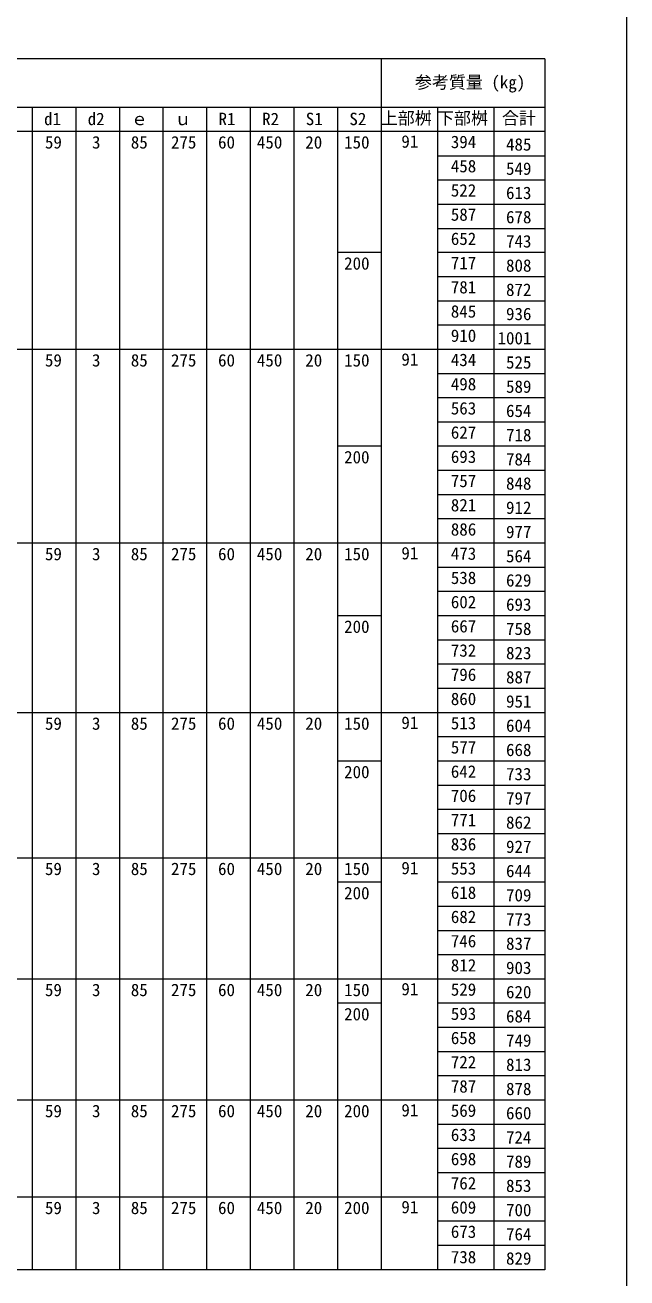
# Model space of a CAD drawing. Units: millimetres, scale not verified. Extents: x 289 to 42849, y -1182 to 27464.
# Drawn here: x 13636 to 15929, y 2422 to 7199 of the extents above; entities that cross this region are included whole.
import ezdxf
from ezdxf.enums import TextEntityAlignment as Align

# ---------------------------------------------------------------- set-up
doc = ezdxf.new("R2010")
doc.units = ezdxf.units.MM
doc.header["$LTSCALE"] = 40
doc.layers.add('0_2', color=7, linetype='Continuous', lineweight=20)
doc.layers.add('枠', color=5, linetype='Continuous', lineweight=5)
doc.styles.add('ＭＳ ゴシック', font='')
doc.styles.get('ＭＳ ゴシック').set_extended_font_data('MS Gothic')

msp = doc.modelspace()

# ---------------------------------------------------------------- linework, layer by layer
at = {"layer": '0_2'}
for p, q in [((15615.94, 7070.17), (10864.55, 7070.17)), ((14992.42, 7070.17), (14992.42, 2453.17)), ((15615.94, 7070.17), (15615.94, 2453.17)), ((10864.55, 6885.49), (15615.94, 6885.49)), ((13662.73, 6885.49), (13662.73, 2453.17)), ((13828.94, 6885.49), (13828.94, 2453.17)), ((13995.15, 6885.49), (13995.15, 2453.17)), ((14161.36, 6885.49), (14161.36, 2453.17)), ((14327.57, 6885.49), (14327.57, 2453.17)), ((14493.79, 6885.49), (14493.79, 2453.17)), ((14660, 6885.49), (14660, 2453.17)), ((14826.21, 6885.49), (14826.21, 2453.17)), ((15206.9, 6885.49), (15206.9, 2453.17)), ((15422.03, 6885.49), (15422.03, 2453.17)), ((15615.94, 6793.15), (10864.55, 6793.15)), ((15206.9, 6700.81), (15615.94, 6700.81)), ((15206.9, 6608.47), (15615.94, 6608.47)), ((15206.9, 6516.13), (15615.94, 6516.13)), ((15206.9, 6423.79), (15615.94, 6423.79)), ((14992.42, 6331.45), (14826.21, 6331.45)), ((15615.94, 6331.45), (15206.9, 6331.45)), ((15615.94, 6239.11), (15206.9, 6239.11)), ((15615.94, 6146.77), (15206.9, 6146.77)), ((15615.94, 6054.43), (15206.9, 6054.43)), ((15615.94, 5962.09), (11638.89, 5962.09)), ((15615.94, 5869.75), (15206.9, 5869.75)), ((15615.94, 5777.41), (15206.9, 5777.41)), ((15615.94, 5685.07), (15206.9, 5685.07)), ((14992.42, 5592.73), (14826.21, 5592.73)), ((15615.94, 5592.73), (15206.9, 5592.73)), ((15615.94, 5500.39), (15206.9, 5500.39)), ((15615.94, 5408.05), (15206.9, 5408.05)), ((15615.94, 5315.71), (15206.9, 5315.71)), ((15615.94, 5223.37), (11638.89, 5223.37)), ((15615.94, 5131.03), (15206.9, 5131.03)), ((15615.94, 5038.69), (15206.9, 5038.69)), ((14992.42, 4946.35), (14826.21, 4946.35)), ((15615.94, 4946.35), (15206.9, 4946.35)), ((15615.94, 4854.01), (15206.9, 4854.01)), ((15615.94, 4761.67), (15206.9, 4761.67)), ((15615.94, 4669.33), (15206.9, 4669.33)), ((15615.94, 4576.99), (11638.89, 4576.99)), ((15615.94, 4484.65), (15206.9, 4484.65)), ((14992.42, 4392.31), (14826.21, 4392.31)), ((15615.94, 4392.31), (15206.9, 4392.31)), ((15615.94, 4299.97), (15206.9, 4299.97)), ((15615.94, 4207.63), (15206.9, 4207.63)), ((15615.94, 4115.29), (15206.9, 4115.29)), ((15615.94, 4022.95), (11638.89, 4022.95)), ((14992.42, 3930.61), (14826.21, 3930.61)), ((15615.94, 3930.61), (15206.9, 3930.61)), ((15615.94, 3838.27), (15206.9, 3838.27)), ((15615.94, 3745.93), (15206.9, 3745.93)), ((15615.94, 3653.59), (15206.9, 3653.59)), ((15615.94, 3561.25), (11638.89, 3561.25)), ((14992.42, 3468.91), (14826.21, 3468.91)), ((15615.94, 3468.91), (15206.9, 3468.91)), ((15615.94, 3376.57), (15206.9, 3376.57)), ((15615.94, 3284.23), (15206.9, 3284.23)), ((15615.94, 3191.89), (15206.9, 3191.89)), ((15615.94, 3099.55), (11638.89, 3099.55)), ((15615.94, 3007.21), (15206.9, 3007.21)), ((15615.94, 2914.87), (15206.9, 2914.87)), ((15615.94, 2822.53), (15206.9, 2822.53)), ((15615.94, 2730.19), (11638.89, 2730.19)), ((15615.94, 2637.85), (15206.9, 2637.85)), ((15615.94, 2545.51), (15206.9, 2545.51)), ((15615.94, 2453.17), (10864.55, 2453.17))]:
    msp.add_line(p, q, dxfattribs=at)
at = {"layer": '枠', "lineweight": 20}
msp.add_line((15929.35, 1054.55), (15929.35, 7947.41), dxfattribs=at)

# ---------------------------------------------------------------- texts
at = {"layer": '0_2', "style": 'ＭＳ ゴシック'}
for s, p in [('参考質量 (kg)', (15121.5, 6942.97)), ('d1', (13708.24, 6803.11)), ('d2', (13874.45, 6803.11)), ('ｅ', (14039.11, 6803.11)), ('ｕ', (14205.33, 6803.11)), ('R1', (14373.08, 6803.11)), ('R2', (14539.3, 6803.11)), ('S1', (14705.51, 6803.11)), ('S2', (14871.72, 6803.11)), ('上部桝', (14991.21, 6806.14)), ('下部桝', (15205.69, 6806.14)), ('合計', (15452.88, 6806.14)), ('59', (13711.66, 6713.92)), ('3', (13890.81, 6713.92)), ('85', (14038.82, 6713.92)), ('275', (14191.92, 6713.92)), ('60', (14371.25, 6713.92)), ('450', (14519.27, 6713.92)), ('20', (14703.67, 6713.92)), ('150', (14851.69, 6713.92)), (' 91', (15037.52, 6717.12)), ('394', (15258.24, 6715.58)), ('458', (15258.24, 6623.24)), ('522', (15258.24, 6530.9)), ('587', (15258.24, 6438.56)), ('652', (15258.24, 6346.22)), ('200', (14851.69, 6252.22)), ('717', (15258.24, 6253.88)), ('781', (15258.24, 6161.54)), ('845', (15258.24, 6069.2)), ('910', (15258.24, 5976.86)), ('59', (13711.66, 5882.86)), ('3', (13890.81, 5882.86)), ('85', (14038.82, 5882.86)), ('275', (14191.92, 5882.86)), ('60', (14371.25, 5882.86)), ('450', (14519.27, 5882.86)), ('20', (14703.67, 5882.86)), ('150', (14851.69, 5882.86)), (' 91', (15037.52, 5886.06)), ('434', (15258.24, 5884.52)), ('498', (15258.24, 5792.18)), ('563', (15258.24, 5699.84)), ('627', (15258.24, 5607.51)), ('200', (14851.69, 5513.5)), ('693', (15258.24, 5515.16)), ('757', (15258.24, 5422.82)), ('821', (15258.24, 5330.49)), ('886', (15258.24, 5238.14)), (' 91', (15037.52, 5147.34)), ('59', (13711.66, 5144.14)), ('3', (13890.81, 5144.14)), ('85', (14038.82, 5144.14)), ('275', (14191.92, 5144.14)), ('60', (14371.25, 5144.14)), ('450', (14519.27, 5144.14)), ('20', (14703.67, 5144.14)), ('150', (14851.69, 5144.14)), ('473', (15258.24, 5145.8)), ('538', (15258.24, 5053.46)), ('602', (15258.24, 4961.12)), ('200', (14851.69, 4867.12)), ('667', (15258.24, 4868.78)), ('732', (15258.24, 4776.44)), ('796', (15258.24, 4684.11)), ('860', (15258.24, 4591.76)), ('59', (13711.66, 4497.76)), ('3', (13890.81, 4497.76)), ('85', (14038.82, 4497.76)), ('275', (14191.92, 4497.76)), ('60', (14371.25, 4497.76)), ('450', (14519.27, 4497.76)), ('20', (14703.67, 4497.76)), ('150', (14851.69, 4497.76)), (' 91', (15037.52, 4500.96)), ('513', (15258.24, 4499.42)), ('577', (15258.24, 4407.08)), ('200', (14851.69, 4313.08)), ('642', (15258.24, 4314.74)), ('706', (15258.24, 4222.4)), ('771', (15258.24, 4130.07)), ('836', (15258.24, 4037.72)), ('59', (13711.66, 3943.72)), ('3', (13890.81, 3943.72)), ('85', (14038.82, 3943.72)), ('275', (14191.92, 3943.72)), ('60', (14371.25, 3943.72)), ('450', (14519.27, 3943.72)), ('20', (14703.67, 3943.72)), ('150', (14851.69, 3943.72)), (' 91', (15037.52, 3946.92)), ('553', (15258.24, 3945.38)), ('200', (14851.69, 3851.38)), ('618', (15258.24, 3853.04)), ('682', (15258.24, 3760.7)), ('746', (15258.24, 3668.36)), ('812', (15258.24, 3576.03)), ('59', (13711.66, 3482.02)), ('3', (13890.81, 3482.02)), ('85', (14038.82, 3482.02)), ('275', (14191.92, 3482.02)), ('60', (14371.25, 3482.02)), ('450', (14519.27, 3482.02)), ('20', (14703.67, 3482.02)), ('150', (14851.69, 3482.02)), (' 91', (15037.52, 3485.22)), ('529', (15258.24, 3483.68)), ('200', (14851.69, 3389.68)), ('593', (15258.24, 3391.34)), ('658', (15258.24, 3299)), ('722', (15258.24, 3206.66)), ('787', (15258.24, 3114.32)), ('59', (13711.66, 3020.32)), ('3', (13890.81, 3020.32)), ('85', (14038.82, 3020.32)), ('275', (14191.92, 3020.32)), ('60', (14371.25, 3020.32)), ('450', (14519.27, 3020.32)), ('20', (14703.67, 3020.32)), ('200', (14851.69, 3020.32)), (' 91', (15037.52, 3023.52)), ('569', (15258.24, 3021.98)), ('633', (15258.24, 2929.64)), ('698', (15258.24, 2837.3)), ('762', (15258.24, 2744.96)), ('59', (13711.66, 2650.96)), ('3', (13890.81, 2650.96)), ('85', (14038.82, 2650.96)), ('275', (14191.92, 2650.96)), ('60', (14371.25, 2650.96)), ('450', (14519.27, 2650.96)), ('20', (14703.67, 2650.96)), ('200', (14851.69, 2650.96)), (' 91', (15037.52, 2654.16)), ('609', (15258.24, 2652.62)), ('673', (15258.24, 2560.28)), ('738', (15258.24, 2463.43))]:
    msp.add_text(s, height=47.47, dxfattribs=at).set_placement(p, align=Align.BOTTOM_LEFT)
for s, p in [('485', (15565.49, 6743.93)), ('549', (15565.49, 6651.59)), ('613', (15565.49, 6559.25)), ('678', (15565.49, 6466.91)), ('743', (15565.49, 6374.57)), ('808', (15565.49, 6282.23)), ('872', (15565.49, 6189.89)), ('936', (15565.49, 6097.55)), ('1001', (15565.49, 6005.21)), ('525', (15565.49, 5912.87)), ('589', (15565.49, 5820.53)), ('654', (15565.49, 5728.19)), ('718', (15565.49, 5635.85)), ('784', (15565.49, 5543.51)), ('848', (15565.49, 5451.17)), ('912', (15565.49, 5358.83)), ('977', (15565.49, 5266.49)), ('564', (15565.49, 5174.15)), ('629', (15565.49, 5081.81)), ('693', (15565.49, 4989.47)), ('758', (15565.49, 4897.13)), ('823', (15565.49, 4804.79)), ('887', (15565.49, 4712.45)), ('951', (15565.49, 4620.11)), ('604', (15565.49, 4527.77)), ('668', (15565.49, 4435.43)), ('733', (15565.49, 4343.09)), ('797', (15565.49, 4250.75)), ('862', (15565.49, 4158.41)), ('927', (15565.49, 4066.07)), ('644', (15565.49, 3973.73)), ('709', (15565.49, 3881.39)), ('773', (15565.49, 3789.05)), ('837', (15565.49, 3696.71)), ('903', (15565.49, 3604.37)), ('620', (15565.49, 3512.03)), ('684', (15565.49, 3419.69)), ('749', (15565.49, 3327.35)), ('813', (15565.49, 3235.01)), ('878', (15565.49, 3142.67)), ('660', (15565.49, 3050.33)), ('724', (15565.49, 2957.99)), ('789', (15565.49, 2865.65)), ('853', (15565.49, 2773.31)), ('700', (15565.49, 2680.97)), ('764', (15565.49, 2588.63)), ('829', (15565.49, 2496.29))]:
    msp.add_text(s, height=47.47, dxfattribs=at).set_placement(p, align=Align.MIDDLE_RIGHT)

doc.saveas('drawing.dxf')
